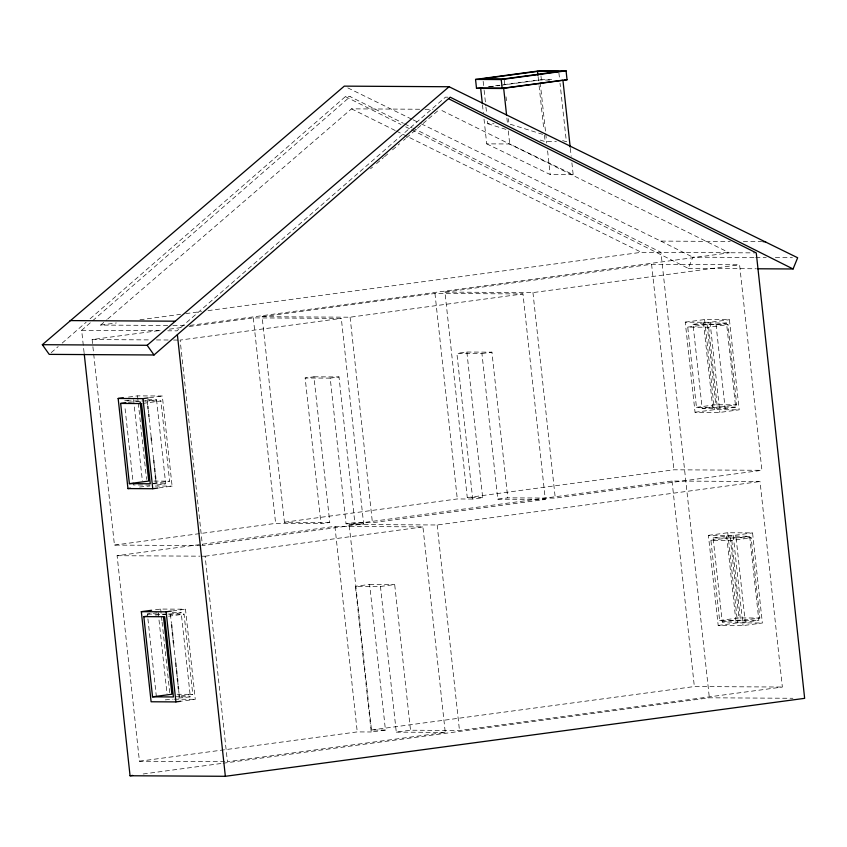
<?xml version="1.0" encoding="UTF-8"?>
<svg xmlns="http://www.w3.org/2000/svg" width="847" height="847" viewBox="0 0 847 847"><rect width="100%" height="100%" fill="white"/><g stroke="black" fill="none" stroke-linecap="round" stroke-linejoin="round"><path stroke-width="0.64" stroke-dasharray="4.24 3.18" d="M411.61 129.771L688.262 268.383L692.857 257.149L754.433 257.509M51.212 352.638L58.189 346.561M62.18 343.099L86.119 322.262M90.1 318.79L345.407 96.6L350.16 96.632L403.341 123.27M84.086 352.638L81.661 330.298L91.645 321.616M92.641 320.748L350.16 96.632M167.664 325.46L100.677 325.079L106.68 319.901M107.675 319.044L351.484 108.85L419.794 109.242M370.541 168.797L372.542 167.071M376.544 163.619L383.532 157.595M384.538 156.727L388.529 153.286M392.532 149.845L399.519 143.81M403.521 140.369L405.522 138.643M406.518 137.775L416.512 129.168M417.507 128.299L438.492 110.216M488.19 86.786L502.451 84.869M503.753 84.689L541.36 79.629L551.641 79.692M489.661 86.775L499.974 85.388M501.255 85.219L539.91 80.01L551.408 80.073M100.677 325.079L116.388 322.961M139.956 319.785L180.538 314.332M185.779 313.623L201.491 311.505M208.034 310.627L641.37 252.311L754.952 252.882M189.993 325.396L729.373 252.819L439.487 109.348M201.141 545.584L114.451 545.087L92.122 339.573L161.576 330.224M169.442 329.176L182.539 327.408M189.093 326.529L253.306 317.89L341.309 318.387L363.638 523.901L202.454 545.595L180.125 340.081L341.309 318.387M329.769 522.472L284.423 522.218L262.094 316.704L434.966 293.443L522.97 293.941L545.299 499.455L372.426 522.715L354.829 522.62L346.042 523.795L330.214 378.133L305.153 377.995L320.981 523.658L329.769 522.472L313.941 376.809L305.153 377.995M482.695 497.697L467.279 497.613L444.95 292.099L651.587 264.285L739.59 264.793L761.919 470.297L555.283 498.11L507.755 497.835L497.761 499.179L481.943 353.517L456.882 353.379L472.7 499.042L482.695 497.697L466.866 352.034L456.882 353.379M262.094 316.704L350.097 317.202L522.97 293.941M444.95 292.099L532.954 292.596L739.59 264.793M128.479 397.084L137.51 395.867L162.317 396.015L172.11 486.125L159.215 487.861M685.244 322.156L704.598 319.563L729.415 319.7L739.198 409.81L719.855 412.415L695.038 412.267L685.244 322.156L710.061 322.305L729.415 319.7M128.903 400.25L124.244 400.875L147.24 401.012L156.557 399.752L165.694 483.838L156.377 485.098L155.668 478.523M693.026 324.337L703.539 322.919L726.535 323.056L735.672 407.142L725.159 408.55L702.163 408.423L693.026 324.337L716.033 324.465L726.535 323.056M149.421 397.751L162.317 396.015M481.943 353.517L491.927 352.172L507.755 497.835M128.405 402.399L143.926 400.853M687.753 327.122L707.097 324.517L727.986 324.645L736.699 404.845L717.345 407.449L696.467 407.333L687.753 327.122L708.632 327.238L727.986 324.645M142.836 403.384L160.898 400.949L169.612 481.16L151.549 483.584M330.214 378.133L339.001 376.957L354.829 522.62M696.467 407.333L715.81 404.728L736.699 404.845M702.163 408.423L712.666 407.005L735.672 407.142M139.554 487.025L149.908 485.998M695.038 412.267L714.381 409.662L739.198 409.81M114.451 545.087L275.635 523.393L320.981 523.658M284.423 522.218L457.295 498.947L472.7 499.042M467.279 497.613L673.916 469.799L761.919 470.297M224.815 761.707L139.437 761.22L117.108 555.706L334.925 526.389L422.928 526.898L445.257 732.411L227.441 761.718L205.112 556.204L201.173 556.183M385.449 730.072L371.484 729.987L349.155 524.473L672.031 481.032L760.034 481.53L782.363 687.044L459.487 730.495L410.509 730.209L396.28 732.126L380.462 586.463L355.401 586.325L371.219 731.988L385.449 730.072L369.631 584.409L355.401 586.325M205.112 556.204L422.928 526.898M349.155 524.473L437.158 524.981L760.034 481.53M155.509 609.755L160.665 609.057L185.482 609.205L195.265 699.315L182.37 701.041M708.41 535.346L727.753 532.742L752.57 532.89L762.364 623L743.01 625.605L718.192 625.457L708.41 535.346L733.227 535.495L752.57 532.89M156.388 696.837L147.399 614.064L157.002 612.773M713.121 537.94L726.694 536.109L749.701 536.236L758.838 620.332L745.265 622.153L722.258 622.026L713.121 537.94L736.128 538.067L749.701 536.236M172.587 610.941L185.482 609.205M155.435 615.06L167.081 614.043M710.908 540.312L730.262 537.707L751.141 537.824L759.854 618.035L740.511 620.639L719.622 620.523L710.908 540.312L731.797 540.428L751.141 537.824M147.399 614.064L170.406 614.202L181.205 612.741L190.342 696.827L176.981 698.267M380.462 586.463L394.691 584.546L410.509 730.209M168.574 616.224L184.053 614.139L192.767 694.349L181.163 695.906M719.622 620.523L738.976 617.918L759.854 618.035M722.258 622.026L735.831 620.195L758.838 620.332M165.292 699.866L173.063 699.188M718.192 625.457L737.546 622.852L762.364 623M139.437 761.22L357.254 731.903L371.219 731.988M371.484 729.987L694.36 686.546L782.363 687.044M143.164 773.989L221.798 763.412M223.11 763.232L709.352 697.801L792.898 698.277M447.841 97.183L445.458 97.172L176.959 330.849L167.822 330.796M425.046 109.274L432.923 109.316M487.48 121.142L487.756 123.715L493.992 123.747M540.164 140.062L545.161 141.618L556.394 141.682M484.029 119.162L486.718 143.852L509.714 143.979L573.186 174.662L571.894 162.846M486.718 143.852L550.179 174.535L573.186 174.662M421.33 123.863L660.798 241.088L730.23 241.49M743.338 241.564L761.675 241.67M755.736 257.509L766.217 257.573M775.386 257.626L792.421 257.721M688.262 268.383L756.382 268.764M172.926 325.492L187.367 325.566M81.661 330.298L161.301 330.753M92.122 339.573L149.919 339.901M156.483 339.943L168.309 340.007M173.561 340.039L178.812 340.071M466.866 352.034L491.927 352.172M313.941 376.809L339.001 376.957M147.611 399.699L156.557 399.752M145.229 400.864L160.898 400.949M153.942 481.075L169.612 481.16M152.915 483.775L165.694 483.838M149.993 485.056L133.371 484.96L124.816 406.137M155.128 486.03L172.11 486.125M497.761 499.179L545.299 499.455M346.042 523.795L363.638 523.901M117.108 555.706L199.86 556.172M369.631 584.409L394.691 584.546M172.259 612.688L181.205 612.741M168.394 614.054L184.053 614.139M177.108 694.254L192.767 694.349M176.282 696.753L180.115 696.774M181.396 696.774L190.342 696.827M174.376 699.188L195.265 699.315M396.28 732.126L445.257 732.411M542.662 134.345L508.973 123.831L508.412 118.696M562.63 140.57L566.378 141.745L560.015 83.218M487.756 123.715L506.474 129.549M347.821 87.887L411.843 119.226M413.029 119.808L420.144 123.281M351.484 108.85L395.263 130.512M396.449 131.105L641.37 252.311M660.798 241.088L692.857 257.149M404.517 123.863L411.61 127.421M412.796 128.003L660.956 252.342L709.352 697.801M345.407 96.6L400.97 124.445M405.702 126.806L410.424 129.178M716.033 324.465L725.159 408.55M736.128 538.067L745.265 622.153M710.061 322.305L719.855 412.415M733.227 535.495L743.01 625.605M708.632 327.238L717.345 407.449M731.797 540.428L740.511 620.639M707.097 324.517L715.81 404.728M730.262 537.707L738.976 617.918M704.598 319.563L714.381 409.662M727.753 532.742L737.546 622.852M703.539 322.919L712.666 407.005M726.694 536.109L735.831 620.195M651.587 264.285L673.916 469.799M672.031 481.032L694.36 686.546M570.327 148.405L571.185 156.282M558.893 72.821L559.454 78.019M540.947 75.806L541.36 79.629M540.195 82.635L545.616 132.524M545.754 133.837L546.76 143.027M547.607 150.904L550.179 174.535M538.099 76.601L538.946 84.404M539.084 85.706L543.89 129.919M544.452 135.118L545.161 141.618M532.954 292.596L555.283 498.11M504.23 80.158L504.791 85.293M506.04 96.854L506.464 100.708M506.898 117.998L507.597 124.498M508.306 130.989L509.714 143.979M483.15 81.323L483.986 89.03M484.124 90.311L485.807 105.727M485.945 107.018L486.644 113.434M482.483 104.88L483.33 112.672M434.966 293.443L457.295 498.947M437.158 524.981L459.487 730.495M350.097 317.202L372.426 522.715M334.925 526.389L357.254 731.903M253.306 317.89L275.635 523.393M147.24 401.012L147.674 404.951M148.246 410.202L148.532 412.838M149.104 418.09L151.242 437.793M151.528 440.429L153.667 460.133M153.953 462.758L154.376 466.697M155.096 473.272L155.382 475.898M170.406 614.202L171.401 623.392M171.835 627.341L172.396 632.593M172.682 635.218L173.116 639.157M173.54 643.106L175.541 661.496M176.25 668.061L176.536 670.697M176.822 673.323L177.256 677.261M177.679 681.2L178.114 685.149M178.685 690.4L178.971 693.026M137.51 395.867L138.929 408.932M139.067 410.234L146.584 479.455M160.665 609.057L161.946 620.809M162.084 622.122L169.749 692.634M158.209 612.614L167.05 694.074M133.551 399.625L142.402 481.085"/><path stroke-width="1.27" d="M793.067 268.975L797.662 257.753L449.079 86.743L344.274 86.14L42.35 344.697L49.211 354.374L154.027 354.978L450.212 97.193L793.067 268.975L757.694 268.774M42.35 344.697L147.156 345.29L449.079 86.743M475.548 79.427L540.397 70.703L566.082 70.841L567.045 79.777L502.197 88.501L476.512 88.353L475.548 79.427L501.223 79.576L566.082 70.841M537.527 71.402L482.875 78.75L504.092 78.877L558.745 71.519L537.527 71.402L537.951 75.298M476.512 88.353L481.699 87.654M482.335 103.578L480.641 87.993L503.647 88.12L562.916 80.147L570.19 147.092M157.923 488.031L152.767 488.73L127.95 488.581L118.157 398.471L123.323 397.783M118.157 398.471L142.974 398.619L148.13 397.921M120.666 403.437L141.544 403.553L150.258 483.764L129.379 483.648L120.666 403.437L125.822 402.748M129.379 483.648L148.723 481.043L140.157 402.145M127.95 488.581L130.533 488.232M181.078 701.221L175.922 701.909L151.105 701.771L141.322 611.661L151.634 610.274M141.322 611.661L166.139 611.809L171.295 611.111M143.821 616.627L164.71 616.743L173.423 696.954L152.534 696.827L143.821 616.627L147.696 616.108M152.534 696.827L171.888 694.233L163.46 616.648M84.234 353.951L130.057 775.757L132.672 775.407M130.057 775.757L225.355 776.297L804.65 698.341L756.255 252.893L449.005 98.951M564.483 79.766L567.045 79.777M762.988 241.67L765.603 241.691M70.047 320.59L174.853 321.193M147.156 345.29L154.027 354.978M503.647 88.12L506.612 115.404M501.223 79.576L502.197 88.501M177.394 334.787L225.355 776.297M147.812 406.264L148.098 408.889M148.67 414.151L148.956 416.777M151.242 437.793L151.528 440.429M153.667 460.133L153.953 462.758M154.525 468.02L154.948 471.959M155.382 475.898L155.668 478.523M171.549 624.705L171.835 627.341M172.396 632.593L172.682 635.218M173.254 640.47L173.54 643.106M175.689 662.809L176.112 666.748M176.536 670.697L176.822 673.323M177.394 678.574L177.679 681.2M178.251 686.462L178.537 689.087M179.109 694.339L179.395 696.975M142.974 398.619L152.767 488.73M166.139 611.809L175.922 701.909"/></g></svg>
